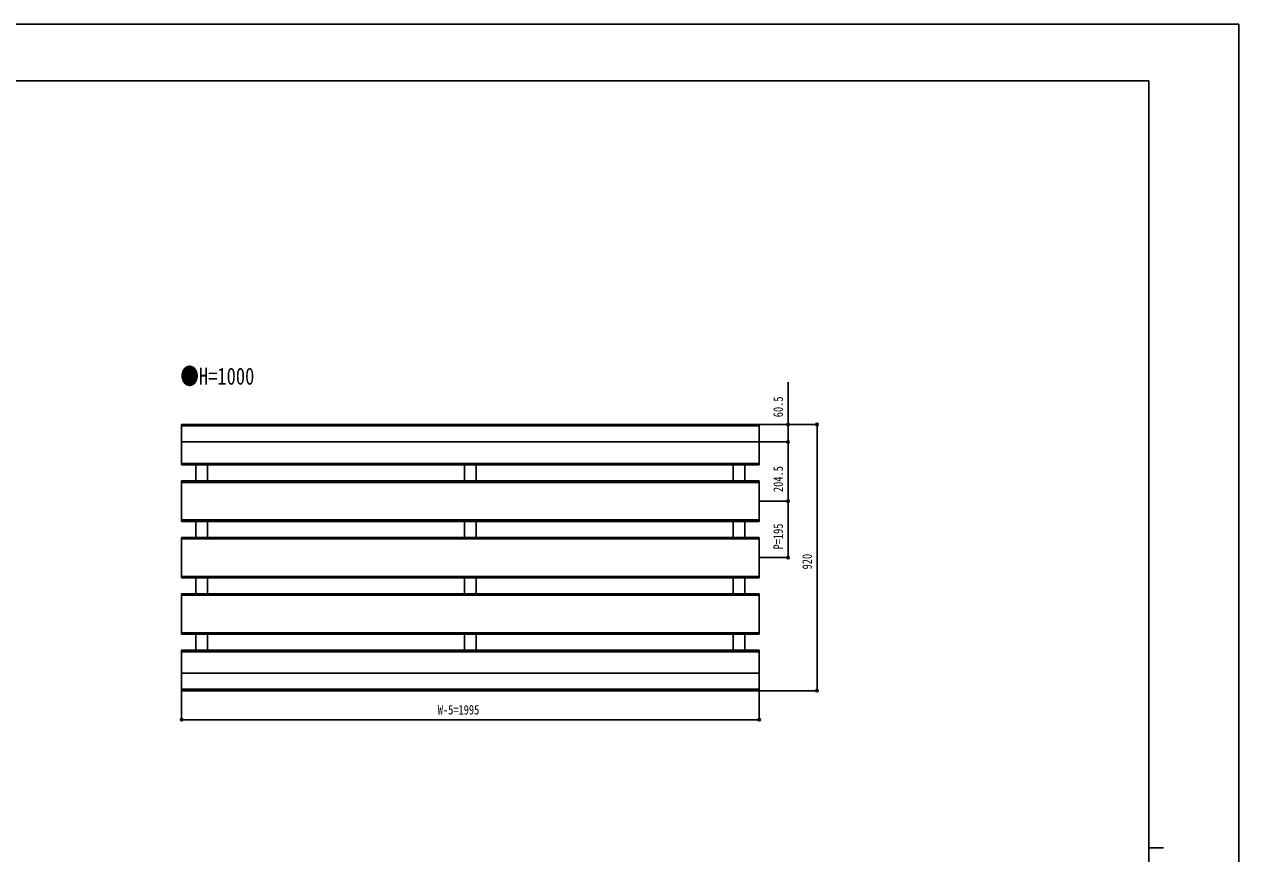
# Model space of a CAD drawing. Units: millimetres, scale not verified. Extents: x -4205 to 4205, y -2970 to 2970.
# Drawn here: x 10 to 4205, y 104 to 2970 of the extents above; entities that cross this region are included whole.
import ezdxf
from ezdxf.enums import TextEntityAlignment as Align

# ---------------------------------------------------------------- set-up
doc = ezdxf.new("R2010")
doc.units = ezdxf.units.MM
doc.header["$LTSCALE"] = 10
for name, color, linetype in [('0-1_USER1', 3, 'Continuous'), ('0-2_YKK_A1', 4, 'Continuous'), ('0-3_YKK_D', 6, 'Continuous'), ('0-4_YKK_ZWAK', 7, 'Continuous')]:
    doc.layers.add(name, color=color, linetype=linetype)
doc.styles.add('ＭＳ ゴシック', font='')
doc.styles.get('ＭＳ ゴシック').set_extended_font_data('MS Gothic')

msp = doc.modelspace()

# ---------------------------------------------------------------- linework, layer by layer
at = {"layer": '0-2_YKK_A1'}
for p, q in [((2548.4, 1587.44), (553.4, 1587.44)), ((553.4, 1447.44), (553.4, 1587.44)), ((2548.4, 1584.44), (553.4, 1584.44)), ((2548.4, 1582.44), (553.4, 1582.44)), ((2548.4, 1447.44), (2548.4, 1587.44)), ((2548.4, 1526.94), (553.4, 1526.94)), ((2548.4, 1452.44), (553.4, 1452.44)), ((2548.4, 1450.44), (553.4, 1450.44)), ((2548.4, 1447.44), (553.4, 1447.44)), ((602.9, 1447.44), (602.9, 1392.44)), ((642.9, 1447.44), (642.9, 1392.44)), ((1530.9, 1447.44), (1530.9, 1392.44)), ((1570.9, 1447.44), (1570.9, 1392.44)), ((2458.9, 1447.44), (2458.9, 1392.44)), ((2498.9, 1447.44), (2498.9, 1392.44)), ((2548.4, 1392.44), (553.4, 1392.44)), ((553.4, 1252.44), (553.4, 1392.44)), ((2548.4, 1389.44), (553.4, 1389.44)), ((2548.4, 1387.44), (553.4, 1387.44)), ((2548.4, 1252.44), (2548.4, 1392.44)), ((2548.4, 1257.44), (553.4, 1257.44)), ((2548.4, 1255.44), (553.4, 1255.44)), ((2548.4, 1252.44), (553.4, 1252.44)), ((602.9, 1252.44), (602.9, 1197.44)), ((642.9, 1252.44), (642.9, 1197.44)), ((1530.9, 1252.44), (1530.9, 1197.44)), ((1570.9, 1252.44), (1570.9, 1197.44)), ((2458.9, 1252.44), (2458.9, 1197.44)), ((2498.9, 1252.44), (2498.9, 1197.44)), ((2548.4, 1197.44), (553.4, 1197.44)), ((553.4, 1057.44), (553.4, 1197.44)), ((2548.4, 1194.44), (553.4, 1194.44)), ((2548.4, 1192.44), (553.4, 1192.44)), ((2548.4, 1057.44), (2548.4, 1197.44)), ((2548.4, 1062.44), (553.4, 1062.44)), ((2548.4, 1060.44), (553.4, 1060.44)), ((2548.4, 1057.44), (553.4, 1057.44)), ((602.9, 1057.44), (602.9, 1002.44)), ((642.9, 1057.44), (642.9, 1002.44)), ((1530.9, 1057.44), (1530.9, 1002.44)), ((1570.9, 1057.44), (1570.9, 1002.44)), ((2458.9, 1057.44), (2458.9, 1002.44)), ((2498.9, 1057.44), (2498.9, 1002.44)), ((2548.4, 1002.44), (553.4, 1002.44)), ((553.4, 862.44), (553.4, 1002.44)), ((2548.4, 999.44), (553.4, 999.44)), ((2548.4, 997.44), (553.4, 997.44)), ((2548.4, 1002.44), (2548.4, 862.44)), ((2548.4, 867.44), (553.4, 867.44)), ((2548.4, 865.44), (553.4, 865.44)), ((2548.4, 862.44), (553.4, 862.44)), ((602.9, 862.44), (602.9, 807.44)), ((642.9, 862.44), (642.9, 807.44)), ((1530.9, 862.44), (1530.9, 807.44)), ((1570.9, 862.44), (1570.9, 807.44)), ((2458.9, 862.44), (2458.9, 807.44)), ((2498.9, 862.44), (2498.9, 807.44)), ((2548.4, 807.44), (553.4, 807.44)), ((553.4, 667.44), (553.4, 807.44)), ((2548.4, 804.44), (553.4, 804.44)), ((2548.4, 802.44), (553.4, 802.44)), ((2548.4, 667.44), (2548.4, 807.44)), ((2548.4, 727.94), (553.4, 727.94)), ((2548.4, 672.44), (553.4, 672.44)), ((2548.4, 670.44), (553.4, 670.44)), ((2548.4, 667.44), (553.4, 667.44))]:
    msp.add_line(p, q, dxfattribs=at)
at = {"layer": '0-3_YKK_D'}
for p, q in [((2549.4, 1587.44), (2749.4, 1587.44)), ((2549.4, 1587.44), (2649.4, 1587.44)), ((2748.4, 1587.44), (2748.4, 667.44)), ((2549.4, 1526.94), (2649.4, 1526.94)), ((2549.4, 1526.94), (2649.4, 1526.94)), ((2648.4, 1322.44), (2648.4, 1526.94)), ((2549.4, 1322.44), (2649.4, 1322.44)), ((2549.4, 1322.44), (2649.4, 1322.44)), ((2648.4, 1322.44), (2648.4, 1127.44)), ((2549.4, 1127.44), (2649.4, 1127.44)), ((553.4, 666.44), (553.4, 566.44)), ((2548.4, 666.44), (2548.4, 566.44)), ((2549.4, 667.44), (2749.4, 667.44)), ((553.4, 567.44), (2548.4, 567.44))]:
    msp.add_line(p, q, dxfattribs=at)
msp.add_lwpolyline([(2648.4, 1526.94), (2648.4, 1587.44), (2648.4, 1733.24)], dxfattribs=at)
for centre in [(2648.4, 1587.44), (2748.4, 1587.44), (2648.4, 1526.94), (2648.4, 1526.94), (2648.4, 1322.44), (2648.4, 1322.44), (2648.4, 1127.44), (2748.4, 667.44), (553.4, 567.44), (2548.4, 567.44)]:
    msp.add_circle(centre, 4.25, dxfattribs=at)
at = {"layer": '0-4_YKK_ZWAK'}
for p, q in [((3895.02, 2775), (-3904.98, 2775)), ((3895.02, 2775), (3895.02, -2525)), ((3895.02, 125), (3945.02, 125))]:
    msp.add_line(p, q, dxfattribs=at)
msp.add_lwpolyline([(-4205, -2970), (4205, -2970), (4205, 2970), (-4205, 2970)], close=True, dxfattribs=at)

# ---------------------------------------------------------------- texts
at = {"layer": '0-1_USER1', "style": 'ＭＳ ゴシック', "width": 0.8}
msp.add_text('●H=1000', height=58.65, dxfattribs=at).set_placement((549.14, 1707.44), align=Align.BOTTOM_LEFT)
at = {"layer": '0-3_YKK_D', "style": 'ＭＳ ゴシック', "width": 0.8}
for s, p in [('60.5', (2640.4, 1612.44)), ('204.5', (2640.4, 1353.89)), ('P=195', (2640.4, 1155.34)), ('920', (2740.4, 1086.64))]:
    msp.add_text(s, height=32.99, rotation=90, dxfattribs=at).set_placement(p, align=Align.BOTTOM_LEFT)
msp.add_text('W-5=1995', height=32.99, dxfattribs=at).set_placement((1438.1, 575.44), align=Align.BOTTOM_LEFT)

doc.saveas('drawing.dxf')
